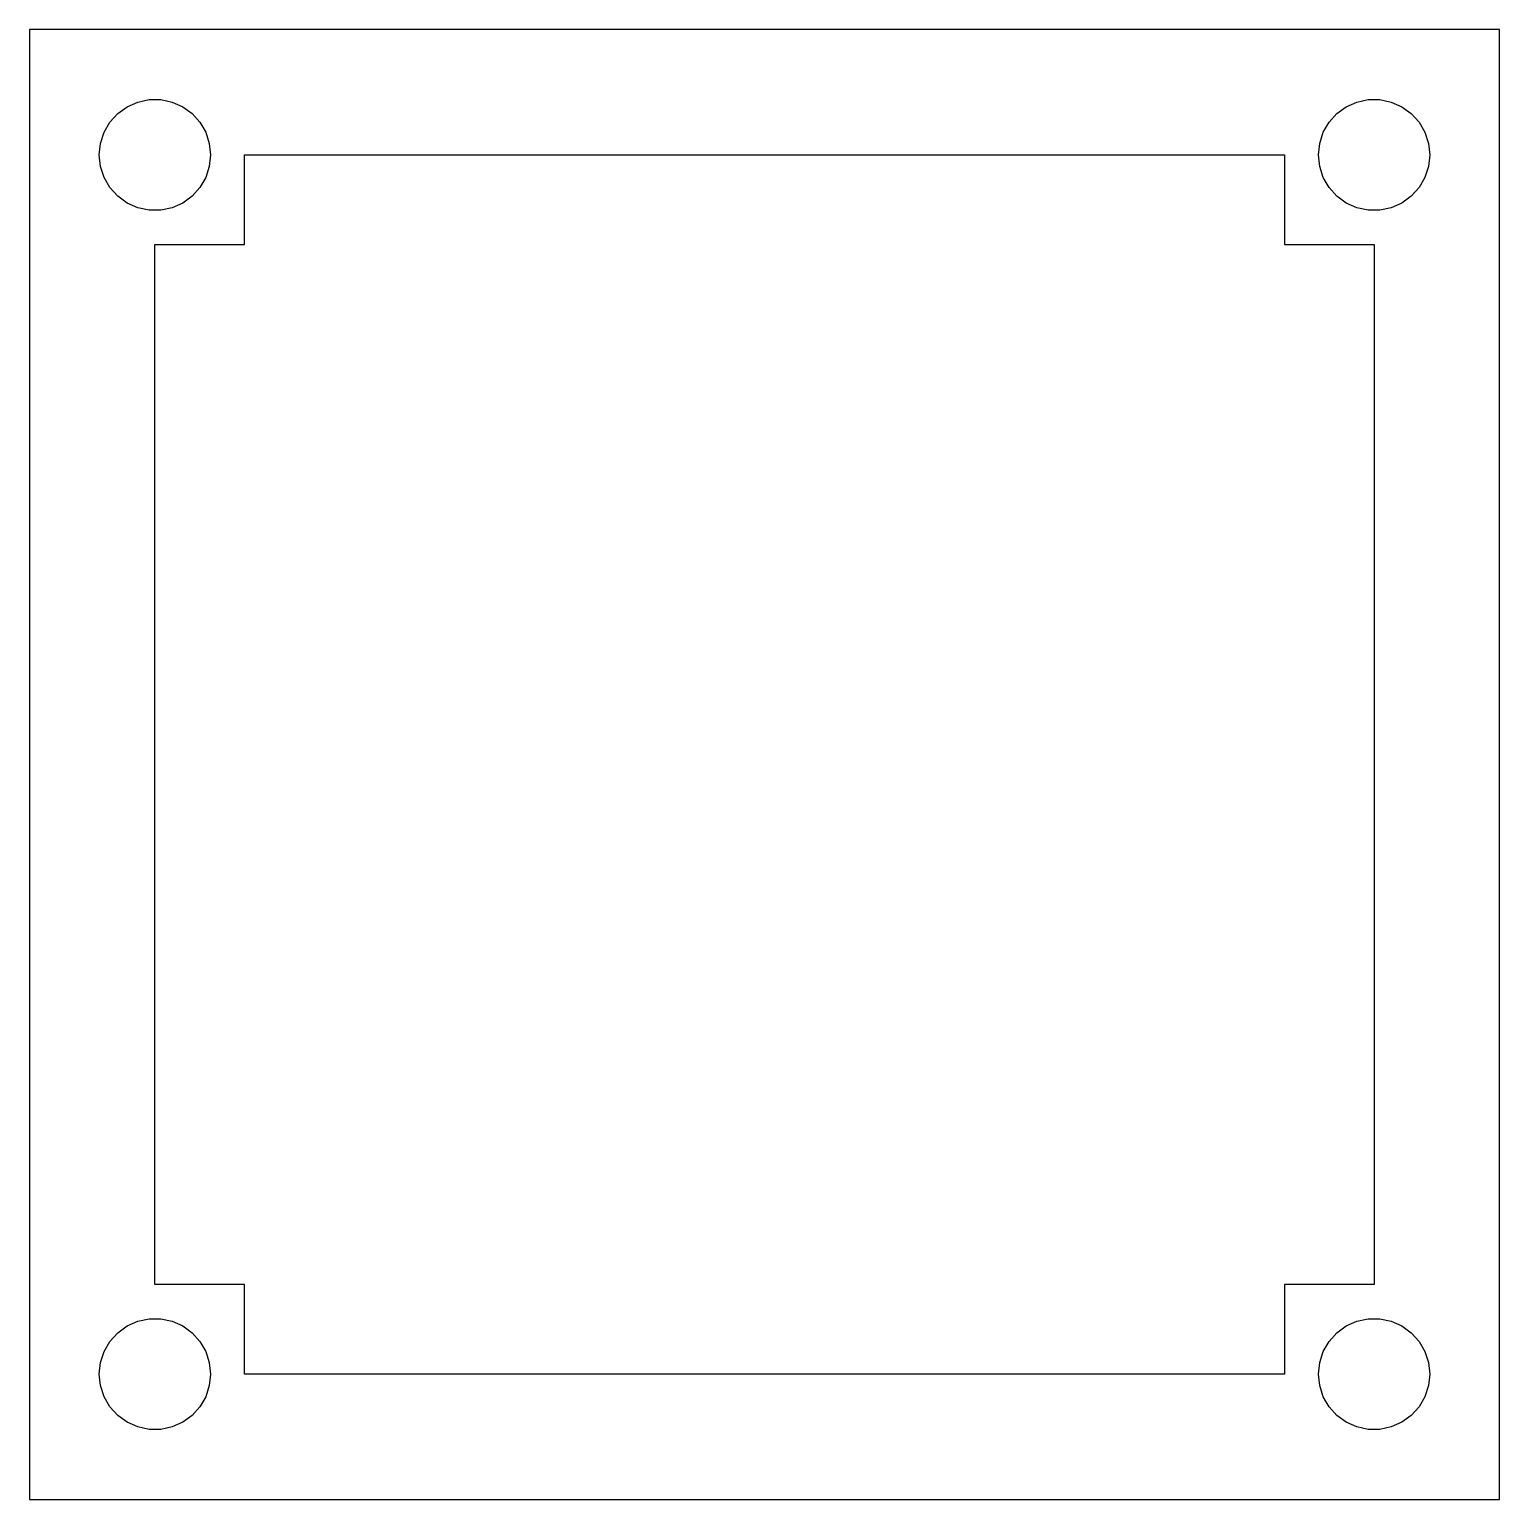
# Model space of a CAD drawing. Header units: metres. Extents: x -20.5 to 20.5, y -20.5 to 20.5.
import ezdxf

# ---------------------------------------------------------------- set-up
doc = ezdxf.new("R2010")
doc.units = ezdxf.units.M

msp = doc.modelspace()

# ---------------------------------------------------------------- linework, layer by layer
for p, q in [((20.5, 20.5), (-20.5, 20.5)), ((-20.5, 20.5), (-20.5, -20.5)), ((20.5, -20.5), (20.5, 20.5)), ((-17.775, 18.3423), (-17.479, 18.4741)), ((-17.479, 18.4741), (-17.162, 18.5415)), ((-17.162, 18.5415), (-16.838, 18.5415)), ((-16.838, 18.5415), (-16.521, 18.4741)), ((-16.521, 18.4741), (-16.225, 18.3423)), ((16.225, 18.3423), (16.521, 18.4741)), ((16.521, 18.4741), (16.838, 18.5415)), ((16.838, 18.5415), (17.162, 18.5415)), ((17.162, 18.5415), (17.479, 18.4741)), ((17.479, 18.4741), (17.775, 18.3423)), ((-18.254, 17.9111), (-18.0371, 18.1519)), ((-18.0371, 18.1519), (-17.775, 18.3423)), ((-16.225, 18.3423), (-15.9628, 18.1519)), ((-15.9628, 18.1519), (-15.746, 17.9111)), ((15.746, 17.9111), (15.9628, 18.1519)), ((15.9628, 18.1519), (16.225, 18.3423)), ((17.775, 18.3423), (18.0371, 18.1519)), ((18.0371, 18.1519), (18.254, 17.9111)), ((-18.5161, 17.3223), (-18.416, 17.6304)), ((-18.416, 17.6304), (-18.254, 17.9111)), ((-15.746, 17.9111), (-15.584, 17.6304)), ((-15.584, 17.6304), (-15.4839, 17.3223)), ((15.4839, 17.3223), (15.584, 17.6304)), ((15.584, 17.6304), (15.746, 17.9111)), ((18.254, 17.9111), (18.416, 17.6304)), ((18.416, 17.6304), (18.5161, 17.3223)), ((-18.55, 17), (-18.5161, 17.3223)), ((-15.4839, 17.3223), (-15.45, 17)), ((15.45, 17), (15.4839, 17.3223)), ((18.5161, 17.3223), (18.55, 17)), ((-18.5161, 16.6777), (-18.55, 17)), ((-15.45, 17), (-15.4839, 16.6777)), ((-14.5, 14.5), (-14.5, 17)), ((-14.5, 17), (14.5, 17)), ((14.5, 17), (14.5, 14.5)), ((15.4839, 16.6777), (15.45, 17)), ((18.55, 17), (18.5161, 16.6777)), ((-18.416, 16.3696), (-18.5161, 16.6777)), ((-15.4839, 16.6777), (-15.584, 16.3696)), ((15.584, 16.3696), (15.4839, 16.6777)), ((18.5161, 16.6777), (18.416, 16.3696)), ((-18.254, 16.0889), (-18.416, 16.3696)), ((-18.0371, 15.8481), (-18.254, 16.0889)), ((-15.746, 16.0889), (-15.9628, 15.8481)), ((-15.584, 16.3696), (-15.746, 16.0889)), ((15.746, 16.0889), (15.584, 16.3696)), ((15.9628, 15.8481), (15.746, 16.0889)), ((18.254, 16.0889), (18.0371, 15.8481)), ((18.416, 16.3696), (18.254, 16.0889)), ((-17.775, 15.6577), (-18.0371, 15.8481)), ((-17.479, 15.5258), (-17.775, 15.6577)), ((-16.225, 15.6577), (-16.521, 15.5258)), ((-15.9628, 15.8481), (-16.225, 15.6577)), ((16.225, 15.6577), (15.9628, 15.8481)), ((16.521, 15.5258), (16.225, 15.6577)), ((17.775, 15.6577), (17.479, 15.5258)), ((18.0371, 15.8481), (17.775, 15.6577)), ((-17.162, 15.4585), (-17.479, 15.5258)), ((-16.838, 15.4585), (-17.162, 15.4585)), ((-16.521, 15.5258), (-16.838, 15.4585)), ((16.838, 15.4585), (16.521, 15.5258)), ((17.162, 15.4585), (16.838, 15.4585)), ((17.479, 15.5258), (17.162, 15.4585)), ((-17, -14.5), (-17, 14.5)), ((-17, 14.5), (-14.5, 14.5)), ((14.5, 14.5), (17, 14.5)), ((17, 14.5), (17, -14.5)), ((-14.5, -14.5), (-17, -14.5)), ((-14.5, -17), (-14.5, -14.5)), ((17, -14.5), (14.5, -14.5)), ((14.5, -14.5), (14.5, -17)), ((-17.775, -15.6577), (-17.479, -15.5258)), ((-17.479, -15.5258), (-17.162, -15.4585)), ((-17.162, -15.4585), (-16.838, -15.4585)), ((-16.838, -15.4585), (-16.521, -15.5258)), ((-16.521, -15.5258), (-16.225, -15.6577)), ((16.225, -15.6577), (16.521, -15.5258)), ((16.521, -15.5258), (16.838, -15.4585)), ((16.838, -15.4585), (17.162, -15.4585)), ((17.162, -15.4585), (17.479, -15.5258)), ((17.479, -15.5258), (17.775, -15.6577)), ((-18.254, -16.0889), (-18.0371, -15.8481)), ((-18.0371, -15.8481), (-17.775, -15.6577)), ((-16.225, -15.6577), (-15.9628, -15.8481)), ((-15.9628, -15.8481), (-15.746, -16.0889)), ((15.746, -16.0889), (15.9628, -15.8481)), ((15.9628, -15.8481), (16.225, -15.6577)), ((17.775, -15.6577), (18.0371, -15.8481)), ((18.0371, -15.8481), (18.254, -16.0889)), ((-18.5161, -16.6777), (-18.416, -16.3696)), ((-18.416, -16.3696), (-18.254, -16.0889)), ((-15.746, -16.0889), (-15.584, -16.3696)), ((-15.584, -16.3696), (-15.4839, -16.6777)), ((15.4839, -16.6777), (15.584, -16.3696)), ((15.584, -16.3696), (15.746, -16.0889)), ((18.254, -16.0889), (18.416, -16.3696)), ((18.416, -16.3696), (18.5161, -16.6777)), ((-18.55, -17), (-18.5161, -16.6777)), ((-15.4839, -16.6777), (-15.45, -17)), ((15.45, -17), (15.4839, -16.6777)), ((18.5161, -16.6777), (18.55, -17)), ((-18.5161, -17.3223), (-18.55, -17)), ((-15.45, -17), (-15.4839, -17.3223)), ((14.5, -17), (-14.5, -17)), ((15.4839, -17.3223), (15.45, -17)), ((18.55, -17), (18.5161, -17.3223)), ((-18.416, -17.6304), (-18.5161, -17.3223)), ((-15.4839, -17.3223), (-15.584, -17.6304)), ((15.584, -17.6304), (15.4839, -17.3223)), ((18.5161, -17.3223), (18.416, -17.6304)), ((-18.254, -17.9111), (-18.416, -17.6304)), ((-18.0371, -18.1519), (-18.254, -17.9111)), ((-15.746, -17.9111), (-15.9628, -18.1519)), ((-15.584, -17.6304), (-15.746, -17.9111)), ((15.746, -17.9111), (15.584, -17.6304)), ((15.9628, -18.1519), (15.746, -17.9111)), ((18.254, -17.9111), (18.0371, -18.1519)), ((18.416, -17.6304), (18.254, -17.9111)), ((-17.775, -18.3423), (-18.0371, -18.1519)), ((-17.479, -18.4741), (-17.775, -18.3423)), ((-16.225, -18.3423), (-16.521, -18.4741)), ((-15.9628, -18.1519), (-16.225, -18.3423)), ((16.225, -18.3423), (15.9628, -18.1519)), ((16.521, -18.4741), (16.225, -18.3423)), ((17.775, -18.3423), (17.479, -18.4741)), ((18.0371, -18.1519), (17.775, -18.3423)), ((-17.162, -18.5415), (-17.479, -18.4741)), ((-16.838, -18.5415), (-17.162, -18.5415)), ((-16.521, -18.4741), (-16.838, -18.5415)), ((16.838, -18.5415), (16.521, -18.4741)), ((17.162, -18.5415), (16.838, -18.5415)), ((17.479, -18.4741), (17.162, -18.5415)), ((-20.5, -20.5), (20.5, -20.5))]:
    msp.add_line(p, q)

doc.saveas('drawing.dxf')
